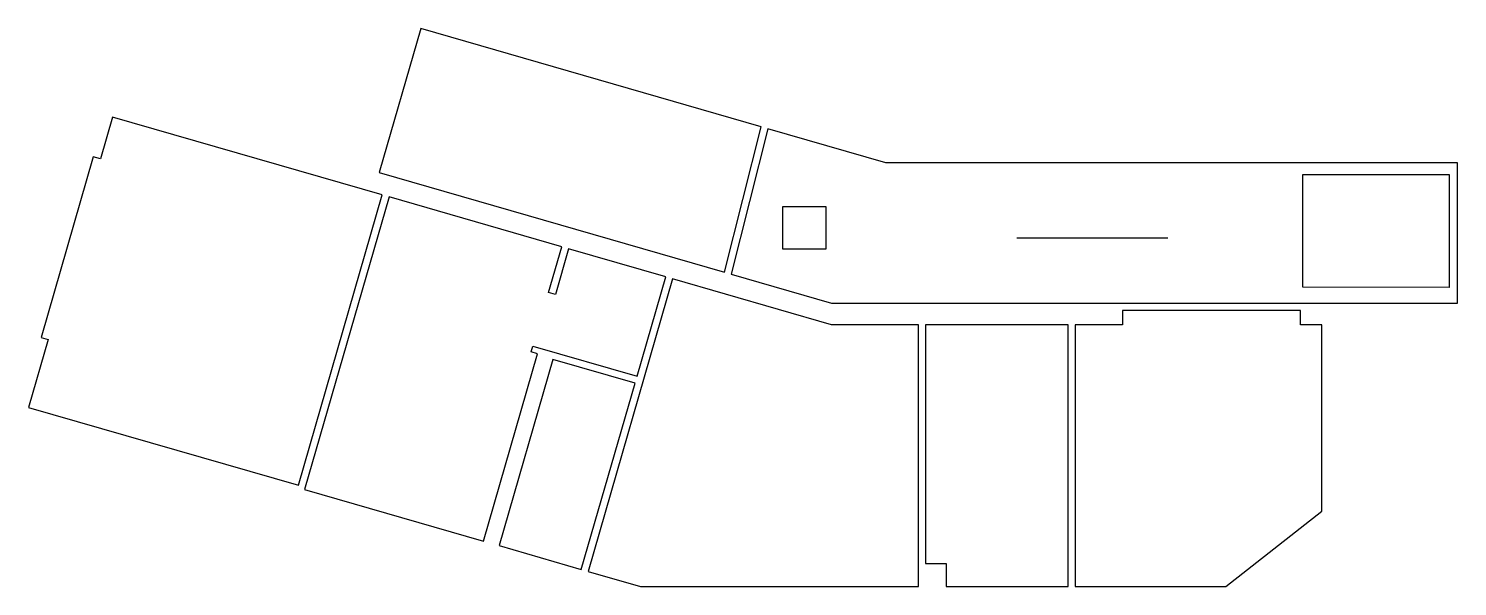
# Model space of a CAD drawing. Header units: metres. Extents: x -10837 to 9208, y -2476 to 5351.
import ezdxf

# ---------------------------------------------------------------- set-up
doc = ezdxf.new("R2010")
doc.units = ezdxf.units.M
doc.layers.add('AREE LEONARDO', color=5, linetype='Continuous')

msp = doc.modelspace()

# ---------------------------------------------------------------- linework, layer by layer
at = {"layer": 'AREE LEONARDO', "color": 7}
msp.add_line((3029, 2416), (5146, 2416), dxfattribs=at)
at = {"layer": 'AREE LEONARDO', "color": 5}
for points in [[(-5918, 3334), (-1076, 1934), (-560, 3971), (-5335, 5351), (-5918, 3333)], [(-9660, 4110), (-9829, 3524), (-9930, 3553), (-10663, 1017), (-10562, 988), (-10837, 36), (-7052, -1057), (-5875, 3016), (-9660, 4110)], [(-464, 3943), (-980, 1906), (427, 1500), (9208, 1500), (9208, 3465), (1190, 3465), (-464, 3943)], [(-5779, 2988), (-6964, -1114), (-4457, -1839), (-3698, 789), (-3784, 814), (-3761, 895), (-2300, 473), (-1898, 1866), (-3262, 2261), (-3447, 1622), (-3543, 1650), (-3358, 2288), (-5779, 2988)], [(-1802, 1839), (-2987, -2264), (-2254, -2476), (1648, -2476), (1648, 1194), (427, 1194), (-1802, 1839)], [(3848, 1194), (3848, -2476), (5958, -2476), (7308, -1422), (7308, 1194), (7008, 1194), (7008, 1394), (4508, 1394), (4508, 1194), (3848, 1194)]]:
    msp.add_lwpolyline(points, close=True, dxfattribs=at)
at = {"layer": 'AREE LEONARDO', "color": 2}
msp.add_lwpolyline([(7039, 3303), (9093, 3303), (9093, 1720), (7039, 1722)], close=True, dxfattribs=at)
at = {"layer": 'AREE LEONARDO', "color": 1}
msp.add_lwpolyline([(-254, 2856), (346, 2856), (346, 2256), (-254, 2256)], close=True, dxfattribs=at)
at = {"layer": 'AREE LEONARDO', "color": 3}
for points in [[(1748, 1194), (1748, -2156), (2038, -2156), (2038, -2476), (3748, -2476), (3748, 1194), (1748, 1194)], [(-3481, 710), (-4236, -1903), (-3083, -2236), (-2328, 377), (-3481, 710)]]:
    msp.add_lwpolyline(points, close=True, dxfattribs=at)

doc.saveas('drawing.dxf')
